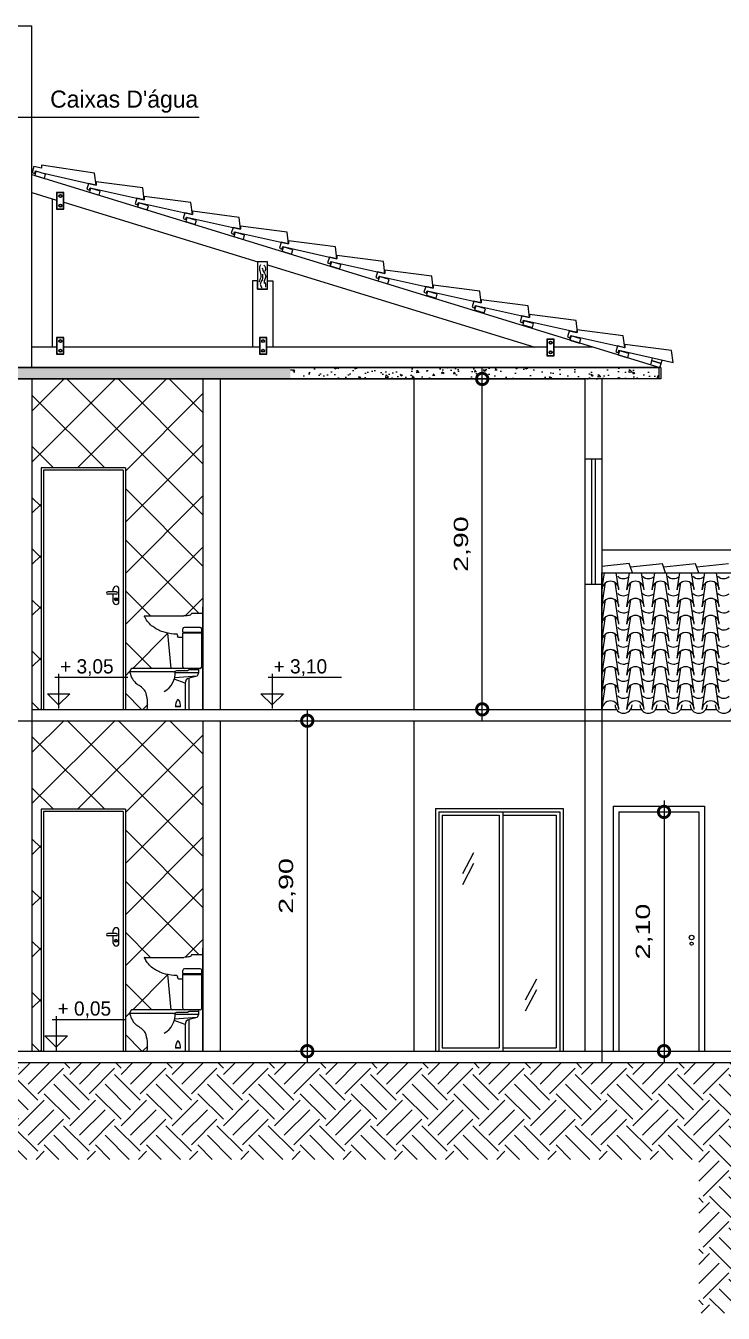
# Model space of a CAD drawing. Header units: millimetres. Extents: x 237 to 339, y 16 to 52.
# Drawn here: x 264.27 to 270.39, y 15.88 to 27.18 of the extents above; entities that cross this region are included whole.
import ezdxf

# ---------------------------------------------------------------- set-up
doc = ezdxf.new("R2010")
doc.units = ezdxf.units.MM
doc.header["$LTSCALE"] = 0.6
doc.header["$MEASUREMENT"] = 0
doc.layers.get('DEFPOINTS').update_dxf_attribs({"color": 253})
for name, color, linetype in [('0.1', 1, 'Continuous'), ('0.3', 3, 'Continuous'), ('01', 1, 'Continuous'), ('02', 2, 'Continuous'), ('AR-ALV', 5, 'Continuous'), ('AR-ALV-BXA', 1, 'Continuous'), ('AR-TXT', 2, 'Continuous'), ('COBERTURA', 32, 'Continuous'), ('guarda-corpo', 32, 'Continuous'), ('NIVELC', 2, 'Continuous')]:
    doc.layers.add(name, color=color, linetype=linetype)
doc.styles.add('stylUS BT', font='stylu.ttf', dxfattribs={"width": 1.5})
doc.dimstyles.new('ARQ_100 1', dxfattribs={"dimtxt": 0.125, "dimasz": 0.2, "dimexe": 0.1, "dimexo": 0.1, "dimgap": 0.1, "dimtad": 1, "dimzin": 6, "dimtxsty": 'stylUS BT', "dimblk1": 'DOTSMALL', "dimblk2": 'DOTSMALL', "dimsah": 1, "dimcen": 0.09, "dimdle": 0.1, "dimclrd": 256, "dimclre": 256, "dimclrt": 2, "dimaunit": 1, "dimadec": 0, "dimazin": 0, "dimtfac": 1, "dimtmove": 2, "dimatfit": 3, "dimldrblk": 'OPEN30', "dimfxl": 1, "dimtolj": 1, "dimtzin": 0, "dimarcsym": 0})

# ---------------------------------------------------------------- blocks, each defined once
blk = doc.blocks.new('_DOTSMALL')
at = {"color": 0, "linetype": 'ByBlock', "const_width": 0.5}
blk.add_lwpolyline([(-0.0625, 0, 1), (0.0625, 0, 1)], format="xyb", close=True, dxfattribs=at)
blk = doc.blocks.new('*D60')
at = {"layer": '01', "lineweight": -2}
for p, q in [((269.869, 20.385), (269.869, 18.085)), ((269.924, 20.285), (269.969, 20.285)), ((269.924, 18.185), (269.969, 18.185))]:
    blk.add_line(p, q, dxfattribs=at)
at = {"layer": 'DEFPOINTS', "color": 0}
for p in [(269.824, 20.285), (269.824, 18.185), (269.869, 18.185)]:
    blk.add_point(p, dxfattribs=at)
at = {"layer": '01', "lineweight": -2, "xscale": 0.2, "yscale": 0.2, "zscale": 0.2}
for p, rotation in [((269.869, 20.285), 90), ((269.869, 18.185), 270)]:
    blk.add_blockref('_DOTSMALL', p, dxfattribs=dict(at, rotation=rotation))
at = {"layer": '01', "color": 2, "insert": (269.695, 19.235), "char_height": 0.125, "attachment_point": 5, "rotation": 90, "style": 'stylUS BT'}
blk.add_mtext('\\A1;2,10', dxfattribs=at)
blk = doc.blocks.new('_Open30')
at = {"layer": 'AR-ALV', "color": 0, "lineweight": -2}
for p, q in [((-1, 0.268), (0, 0)), ((0, 0), (-1, -0.268)), ((0, 0), (-1, 0))]:
    blk.add_line(p, q, dxfattribs=at)
blk = doc.blocks.new('*D62')
at = {"layer": '01', "lineweight": -2}
for p, q in [((266.739, 21.185), (266.739, 18.085)), ((266.649, 21.085), (266.639, 21.085)), ((266.649, 18.185), (266.639, 18.185))]:
    blk.add_line(p, q, dxfattribs=at)
at = {"layer": 'DEFPOINTS', "color": 0}
for p in [(266.749, 21.085), (266.739, 18.185), (266.749, 18.185)]:
    blk.add_point(p, dxfattribs=at)
at = {"layer": '01', "lineweight": -2, "xscale": 0.2, "yscale": 0.2, "zscale": 0.2}
for p, rotation in [((266.739, 21.085), 90), ((266.739, 18.185), 270)]:
    blk.add_blockref('_DOTSMALL', p, dxfattribs=dict(at, rotation=rotation))
at = {"layer": '01', "color": 2, "insert": (266.564, 19.635), "char_height": 0.125, "attachment_point": 5, "rotation": 90, "style": 'stylUS BT'}
blk.add_mtext('\\A1;2,90', dxfattribs=at)
blk = doc.blocks.new('NIVELCORTE2')
at = {"layer": 'NIVELC'}
for p, q in [((-0.049, 0.394), (0.869, 0.394)), ((0, 0.436), (0, 0)), ((0, 0.046), (-0.141, 0.187)), ((-0.141, 0.187), (0.141, 0.187)), ((0, 0.046), (0.141, 0.187))]:
    blk.add_line(p, q, dxfattribs=at)
blk = doc.blocks.new('*D63')
at = {"layer": '01', "lineweight": -2}
for p, q in [((268.274, 21.085), (268.274, 24.185)), ((267.774, 24.085), (268.374, 24.085)), ((267.774, 21.185), (268.374, 21.185))]:
    blk.add_line(p, q, dxfattribs=at)
at = {"layer": 'DEFPOINTS', "color": 0}
for p in [(267.674, 24.085), (268.274, 24.085), (267.674, 21.185)]:
    blk.add_point(p, dxfattribs=at)
at = {"layer": '01', "lineweight": -2, "xscale": 0.2, "yscale": 0.2, "zscale": 0.2}
for p, rotation in [((268.274, 24.085), 90), ((268.274, 21.185), 270)]:
    blk.add_blockref('_DOTSMALL', p, dxfattribs=dict(at, rotation=rotation))
at = {"layer": '01', "color": 2, "insert": (268.099, 22.635), "char_height": 0.125, "attachment_point": 5, "rotation": 90, "style": 'stylUS BT'}
blk.add_mtext('\\A1;2,90', dxfattribs=at)
blk = doc.blocks.new('maçaneta1')
for p, q in [((-0.025, 0.11), (-0.025, 0.135)), ((0.025, 0.025), (0.025, 0.135)), ((0.002, 0.11), (-0.073, 0.11)), ((0.002, 0.09), (-0.073, 0.09)), ((-0.025, 0.025), (-0.025, 0.09))]:
    blk.add_line(p, q)
for radius in [0.0132, 0.00817]:
    blk.add_circle((0, 0.046), radius)
for centre, radius, start, end in [((0, 0.135), 0.025, 0, 180), ((-0.073, 0.1), 0.01, 90, 270), ((0, 0.025), 0.025, 180, 0), ((0.002, 0.1), 0.01, 270, 90)]:
    blk.add_arc(centre, radius, start, end)

msp = doc.modelspace()

# ---------------------------------------------------------------- hatches: boundary and pattern name
at = {"layer": '0.1'}
h = msp.add_hatch(dxfattribs=at)
h.set_pattern_fill('AR-CONC', color=256, scale=0.001, style=0)
h.set_pattern_definition([(130, (585.02088, 72.16408), (-0.18218467, -0.015939086), [0.01905, -0.20955]), (185, (585.02088, 72.16408), (0.03524283, 0.19105664), [0.01524, -0.16764]), (79.549, (585.0057, 72.16275), (-0.1469425, 0.17511669), [0.01619, -0.17809]), (133.8158, (585.02088, 72.21488), (-0.27107904, -0.04204233), [0.028575, -0.314325]), (83.3644, (584.9983, 72.21138), (-0.23740423, 0.24742556), [0.024285, -0.267135]), (188.816, (585.02088, 72.21488), (-0.2374046, 0.24742512), [0.02286, -0.25146]), (159, (584.99548, 72.20218), (-0.15161488, -0.10226552), [0.01905, -0.20955]), (214, (584.99548, 72.20218), (-0.06180203, 0.18418797), [0.01524, -0.16764]), (108.5486, (584.98284, 72.19366), (-0.21341649, 0.08192286), [0.01619, -0.17809]), (142.5, (585.02088, 72.16408), (-0.003088603, 0.084555039), [0, -0.165608, 0, -0.17018, 0, -0.168275]), (172.5, (585.02088, 72.16408), (-0.066819663, 0.100180575), [0, -0.097028, 0, -0.161798, 0, -0.064135]), (212.5, (585.07752, 72.16408), (-0.135590595, -0.005728744), [0, -0.0635, 0, -0.19812, 0, -0.26289]), (222.5, (585.10292, 72.16408), (-0.14812918, 0.02542649), [0, -0.08255, 0, -0.131572, 0, -0.18669])])
h.paths.add_polyline_path([(262.253, 24.185), (266.59, 24.185), (266.59, 24.085), (262.253, 24.085)])
h = msp.add_hatch(dxfattribs=at)
h.set_pattern_fill('AR-CONC', color=256, scale=0.001, style=0)
h.set_pattern_definition([(130, (585.02088, 72.16408), (-0.18218467, -0.015939086), [0.01905, -0.20955]), (185, (585.02088, 72.16408), (0.03524283, 0.19105664), [0.01524, -0.16764]), (79.549, (585.0057, 72.16275), (-0.1469425, 0.17511669), [0.01619, -0.17809]), (133.8158, (585.02088, 72.21488), (-0.27107904, -0.04204233), [0.028575, -0.314325]), (83.3644, (584.9983, 72.21138), (-0.23740423, 0.24742556), [0.024285, -0.267135]), (188.816, (585.02088, 72.21488), (-0.2374046, 0.24742512), [0.02286, -0.25146]), (159, (584.99548, 72.20218), (-0.15161488, -0.10226552), [0.01905, -0.20955]), (214, (584.99548, 72.20218), (-0.06180203, 0.18418797), [0.01524, -0.16764]), (108.5486, (584.98284, 72.19366), (-0.21341649, 0.08192286), [0.01619, -0.17809]), (142.5, (585.02088, 72.16408), (-0.003088603, 0.084555039), [0, -0.165608, 0, -0.17018, 0, -0.168275]), (172.5, (585.02088, 72.16408), (-0.066819663, 0.100180575), [0, -0.097028, 0, -0.161798, 0, -0.064135]), (212.5, (585.07752, 72.16408), (-0.135590595, -0.005728744), [0, -0.0635, 0, -0.19812, 0, -0.26289]), (222.5, (585.10292, 72.16408), (-0.14812918, 0.02542649), [0, -0.08255, 0, -0.131572, 0, -0.18669])])
h.paths.add_polyline_path([(266.59, 24.185), (269.324, 24.185), (269.324, 24.085), (266.59, 24.085)])
h = msp.add_hatch(dxfattribs=at)
h.set_pattern_fill('AR-CONC', color=256, scale=0.001, style=0)
h.set_pattern_definition([(130, (585.02088, 72.16408), (-0.18218467, -0.015939086), [0.01905, -0.20955]), (185, (585.02088, 72.16408), (0.03524283, 0.19105664), [0.01524, -0.16764]), (79.549, (585.0057, 72.16275), (-0.1469425, 0.17511669), [0.01619, -0.17809]), (133.8158, (585.02088, 72.21488), (-0.27107904, -0.04204233), [0.028575, -0.314325]), (83.3644, (584.9983, 72.21138), (-0.23740423, 0.24742556), [0.024285, -0.267135]), (188.816, (585.02088, 72.21488), (-0.2374046, 0.24742512), [0.02286, -0.25146]), (159, (584.99548, 72.20218), (-0.15161488, -0.10226552), [0.01905, -0.20955]), (214, (584.99548, 72.20218), (-0.06180203, 0.18418797), [0.01524, -0.16764]), (108.5486, (584.98284, 72.19366), (-0.21341649, 0.08192286), [0.01619, -0.17809]), (142.5, (585.02088, 72.16408), (-0.003088603, 0.084555039), [0, -0.165608, 0, -0.17018, 0, -0.168275]), (172.5, (585.02088, 72.16408), (-0.066819663, 0.100180575), [0, -0.097028, 0, -0.161798, 0, -0.064135]), (212.5, (585.07752, 72.16408), (-0.135590595, -0.005728744), [0, -0.0635, 0, -0.19812, 0, -0.26289]), (222.5, (585.10292, 72.16408), (-0.14812918, 0.02542649), [0, -0.08255, 0, -0.131572, 0, -0.18669])])
h.paths.add_polyline_path([(269.324, 24.185), (269.834, 24.185), (269.834, 24.085), (269.324, 24.085)])
h = msp.add_hatch(dxfattribs=at)
h.set_pattern_fill('ANSI37', color=256, scale=0.1, angle=180, style=0)
h.set_pattern_definition([(225, (89.0541, -65.70507), (0.2245064, -0.2245064), []), (315, (89.0541, -65.70507), (0.2245064, 0.2245064), [])])
h.paths.add_polyline_path([(265.824, 24.085), (264.324, 24.085), (264.324, 21.185), (264.404, 21.185), (264.404, 23.305), (265.144, 23.305), (265.144, 21.185), (265.335, 21.185, 0.143655), (265.318, 21.345, 0.089926), (265.243, 21.408, -0.1827), (265.183, 21.508, -0.140108), (265.184, 21.517), (265.192, 21.539, -0.30845), (265.201, 21.544), (265.541, 21.544), (265.514, 21.854), (265.495, 21.858), (265.475, 21.864), (265.46, 21.869), (265.446, 21.875), (265.436, 21.879), (265.426, 21.885), (265.418, 21.89), (265.408, 21.895), (265.401, 21.9), (265.393, 21.905), (265.385, 21.911), (265.374, 21.919), (265.365, 21.928), (265.356, 21.938), (265.346, 21.947), (265.338, 21.957), (265.33, 21.968), (265.323, 21.979), (265.316, 21.991), (265.314, 21.994), (265.312, 21.998), (265.31, 22.002), (265.309, 22.005), (265.656, 22.005), (265.672, 22.006), (265.687, 22.007), (265.696, 22.009), (265.704, 22.01), (265.711, 22.013), (265.717, 22.016), (265.721, 22.021), (265.724, 22.026), (265.725, 22.03), (265.824, 22.03), (265.824, 22.085)])
at = {"layer": '0.1', "ltscale": 5}
h = msp.add_hatch(dxfattribs=at)
h.set_pattern_fill('ANSI37', color=256, scale=0.1, angle=180, style=0)
h.set_pattern_definition([(225, (89.0541, -68.7016), (0.2245064, -0.2245064), []), (315, (89.0541, -68.7016), (0.2245064, 0.2245064), [])])
h.paths.add_polyline_path([(265.824, 21.088), (264.324, 21.088), (264.324, 18.188), (264.404, 18.188), (264.404, 20.308), (265.144, 20.308), (265.144, 18.188), (265.335, 18.188, 0.143655), (265.318, 18.348, 0.089926), (265.243, 18.411, -0.1827), (265.183, 18.511, -0.140108), (265.184, 18.521), (265.192, 18.542, -0.30845), (265.201, 18.548), (265.541, 18.548), (265.514, 18.858), (265.495, 18.862), (265.475, 18.867), (265.46, 18.872), (265.446, 18.878), (265.436, 18.883), (265.426, 18.889), (265.418, 18.893), (265.408, 18.899), (265.401, 18.903), (265.393, 18.909), (265.385, 18.914), (265.374, 18.923), (265.365, 18.932), (265.356, 18.941), (265.346, 18.95), (265.338, 18.96), (265.33, 18.972), (265.323, 18.982), (265.316, 18.994), (265.314, 18.998), (265.312, 19.002), (265.31, 19.006), (265.309, 19.008), (265.656, 19.008), (265.672, 19.009), (265.687, 19.011), (265.696, 19.012), (265.704, 19.014), (265.711, 19.016), (265.717, 19.02), (265.721, 19.024), (265.724, 19.029), (265.725, 19.033), (265.824, 19.033), (265.824, 19.088)])
at = {"layer": 'AR-ALV-BXA', "lineweight": -3}
h = msp.add_hatch(dxfattribs=at)
h.set_pattern_fill('EARTH', color=256, scale=0.05, angle=45, style=0)
h.set_pattern_definition([(45, (127.87545, -65.70507), (3e-17, 0.4490128), [0.3175, -0.3175]), (45, (127.79126, -65.62088), (3e-17, 0.4490128), [0.3175, -0.3175]), (45, (127.70707, -65.5367), (3e-17, 0.4490128), [0.3175, -0.3175]), (135, (127.70707, -65.48056), (-0.4490128, 3e-17), [0.3175, -0.3175]), (135, (127.79126, -65.39637), (-0.4490128, 3e-17), [0.3175, -0.3175]), (135, (127.87545, -65.31218), (-0.4490128, 3e-17), [0.3175, -0.3175])])
h.paths.add_polyline_path([(271.024, 18.085), (269.324, 18.085), (262.259, 18.085), (262.259, 17.235), (270.174, 17.235), (270.174, 15.885), (271.024, 15.885), (271.024, 16.735)])

# ---------------------------------------------------------------- linework, layer by layer
at = {"layer": '0.1'}
for p, q in [((264.324, 25.879), (269.833, 24.185)), ((264.324, 25.722), (264.54, 25.655)), ((264.5, 25.668), (264.5, 24.365)), ((264.605, 25.635), (266.307, 25.112)), ((266.303, 25.112), (266.303, 24.872)), ((266.391, 25.112), (266.303, 25.112)), ((266.391, 24.872), (266.391, 25.112)), ((266.391, 25.086), (268.737, 24.365)), ((266.258, 24.947), (266.258, 24.365)), ((266.303, 24.947), (266.258, 24.947)), ((266.303, 24.872), (266.303, 24.947)), ((266.303, 24.872), (266.391, 24.872)), ((266.391, 24.872), (266.303, 24.872)), ((266.303, 24.872), (266.391, 24.872)), ((266.391, 24.872), (266.391, 24.947)), ((266.391, 24.947), (266.437, 24.947)), ((266.437, 24.947), (266.437, 24.365)), ((268.185, 24.717), (268.207, 24.707)), ((268.207, 24.707), (268.214, 24.729)), ((264.54, 24.365), (264.324, 24.365)), ((264.54, 24.365), (264.474, 24.365)), ((264.65, 24.365), (264.605, 24.365)), ((266.32, 24.365), (264.605, 24.365)), ((266.81, 24.365), (266.385, 24.365)), ((268.844, 24.365), (266.81, 24.365)), ((269.248, 24.365), (268.903, 24.365)), ((267.674, 24.1), (267.674, 21.185)), ((265.144, 23.305), (264.404, 23.305)), ((264.404, 23.305), (264.404, 21.185)), ((265.124, 23.285), (264.424, 23.285)), ((264.424, 23.285), (264.424, 21.185)), ((265.144, 23.305), (265.144, 21.185)), ((269.174, 23.385), (269.174, 22.285)), ((269.324, 23.385), (269.324, 22.285)), ((267.674, 21.085), (267.674, 18.185)), ((264.404, 20.308), (264.404, 18.188)), ((265.144, 20.308), (264.404, 20.308)), ((264.424, 20.288), (264.424, 18.188)), ((265.124, 20.288), (264.424, 20.288)), ((265.124, 20.288), (265.124, 18.188)), ((265.144, 20.308), (265.144, 18.188)), ((267.864, 20.315), (267.864, 18.185)), ((267.864, 20.315), (268.984, 20.315)), ((267.894, 20.285), (267.894, 18.185)), ((267.894, 20.285), (268.954, 20.285)), ((267.924, 20.255), (267.924, 18.215)), ((267.924, 20.255), (268.424, 20.255)), ((268.424, 20.255), (268.424, 18.215)), ((268.454, 20.285), (268.454, 18.185)), ((268.454, 20.255), (268.924, 20.255)), ((268.924, 20.255), (268.924, 18.215)), ((268.954, 20.285), (268.954, 18.185)), ((268.984, 20.315), (268.984, 18.185)), ((267.924, 18.215), (268.424, 18.215)), ((268.454, 18.215), (268.924, 18.215))]:
    msp.add_line(p, q, dxfattribs=at)
at = {"layer": '0.1', "color": 20}
for p, q in [((264.359, 25.907), (264.348, 25.871)), ((264.443, 25.881), (264.359, 25.907)), ((264.433, 25.845), (264.443, 25.881)), ((264.348, 25.871), (264.433, 25.845)), ((264.839, 25.76), (264.828, 25.724)), ((264.828, 25.724), (264.913, 25.698)), ((264.923, 25.734), (264.839, 25.76)), ((264.913, 25.698), (264.923, 25.734)), ((265.261, 25.631), (265.25, 25.595)), ((265.25, 25.595), (265.335, 25.569)), ((265.345, 25.605), (265.261, 25.631)), ((265.335, 25.569), (265.345, 25.605)), ((265.683, 25.501), (265.673, 25.466)), ((265.673, 25.466), (265.757, 25.44)), ((265.768, 25.476), (265.683, 25.501)), ((265.757, 25.44), (265.768, 25.476)), ((266.106, 25.372), (266.095, 25.336)), ((266.106, 25.372), (266.095, 25.336)), ((266.095, 25.336), (266.18, 25.31)), ((266.095, 25.336), (266.18, 25.31)), ((266.19, 25.346), (266.106, 25.372)), ((266.19, 25.346), (266.106, 25.372)), ((266.18, 25.31), (266.19, 25.346)), ((266.18, 25.31), (266.19, 25.346)), ((266.528, 25.243), (266.518, 25.207)), ((266.518, 25.207), (266.602, 25.181)), ((266.613, 25.217), (266.528, 25.243)), ((266.602, 25.181), (266.613, 25.217)), ((266.951, 25.114), (266.94, 25.078)), ((267.035, 25.088), (266.951, 25.114)), ((267.025, 25.052), (267.035, 25.088)), ((266.94, 25.078), (267.025, 25.052)), ((267.373, 24.984), (267.362, 24.948)), ((267.458, 24.958), (267.373, 24.984)), ((267.447, 24.922), (267.458, 24.958)), ((267.795, 24.855), (267.785, 24.819)), ((267.795, 24.855), (267.785, 24.819)), ((267.785, 24.819), (267.869, 24.793)), ((267.785, 24.819), (267.869, 24.793)), ((267.88, 24.829), (267.795, 24.855)), ((267.88, 24.829), (267.795, 24.855)), ((267.869, 24.793), (267.88, 24.829)), ((267.869, 24.793), (267.88, 24.829)), ((268.218, 24.726), (268.207, 24.69)), ((268.207, 24.69), (268.292, 24.664)), ((268.302, 24.7), (268.218, 24.726)), ((268.292, 24.664), (268.302, 24.7)), ((268.64, 24.596), (268.63, 24.56)), ((268.63, 24.56), (268.714, 24.535)), ((268.725, 24.57), (268.64, 24.596)), ((268.714, 24.535), (268.725, 24.57)), ((269.054, 24.462), (269.044, 24.426)), ((269.044, 24.426), (269.128, 24.4)), ((269.139, 24.436), (269.054, 24.462)), ((269.128, 24.4), (269.139, 24.436)), ((269.477, 24.333), (269.466, 24.297)), ((269.466, 24.297), (269.551, 24.271)), ((269.561, 24.307), (269.477, 24.333)), ((269.551, 24.271), (269.561, 24.307)), ((269.759, 24.246), (269.749, 24.21)), ((269.765, 24.271), (269.758, 24.247)), ((269.759, 24.246), (269.844, 24.221)), ((269.844, 24.221), (269.759, 24.246)), ((269.833, 24.185), (269.844, 24.221)), ((269.844, 24.221), (269.853, 24.251))]:
    msp.add_line(p, q, dxfattribs=at)
at = {"layer": '0.1', "color": 10}
for p, q in [((264.54, 25.722), (264.54, 25.576)), ((264.605, 25.722), (264.54, 25.722)), ((264.543, 25.719), (264.543, 25.579)), ((264.602, 25.719), (264.543, 25.719)), ((264.602, 25.579), (264.602, 25.719)), ((264.605, 25.576), (264.605, 25.722)), ((264.54, 25.576), (264.605, 25.576)), ((264.543, 25.579), (264.602, 25.579)), ((264.54, 24.449), (264.54, 24.303)), ((264.605, 24.449), (264.54, 24.449)), ((264.543, 24.446), (264.543, 24.306)), ((264.602, 24.446), (264.543, 24.446)), ((264.602, 24.306), (264.602, 24.446)), ((264.605, 24.303), (264.605, 24.449)), ((266.32, 24.449), (266.32, 24.303)), ((266.385, 24.449), (266.32, 24.449)), ((266.323, 24.446), (266.323, 24.306)), ((266.382, 24.446), (266.323, 24.446)), ((266.382, 24.306), (266.382, 24.446)), ((266.385, 24.303), (266.385, 24.449)), ((268.841, 24.435), (268.841, 24.289)), ((268.906, 24.435), (268.841, 24.435)), ((268.844, 24.432), (268.844, 24.292)), ((268.903, 24.432), (268.844, 24.432)), ((268.903, 24.292), (268.903, 24.432)), ((268.906, 24.289), (268.906, 24.435)), ((264.54, 24.303), (264.605, 24.303)), ((264.543, 24.306), (264.602, 24.306)), ((266.32, 24.303), (266.385, 24.303)), ((266.323, 24.306), (266.382, 24.306)), ((268.841, 24.289), (268.906, 24.289)), ((268.844, 24.292), (268.903, 24.292))]:
    msp.add_line(p, q, dxfattribs=at)
at = {"layer": '0.1', "ltscale": 5}
for p, q in [((265.124, 23.285), (265.124, 21.185)), ((265.31, 22.002), (265.309, 22.005)), ((265.309, 22.005), (265.656, 22.005)), ((265.312, 21.998), (265.31, 22.002)), ((265.314, 21.994), (265.312, 21.998)), ((265.316, 21.991), (265.314, 21.994)), ((265.316, 21.991), (265.316, 21.991)), ((265.323, 21.979), (265.316, 21.991)), ((265.33, 21.968), (265.323, 21.979)), ((265.338, 21.957), (265.33, 21.968)), ((265.346, 21.947), (265.338, 21.957)), ((265.356, 21.938), (265.346, 21.947)), ((265.365, 21.928), (265.356, 21.938)), ((265.374, 21.919), (265.365, 21.928)), ((265.672, 22.006), (265.656, 22.005)), ((265.687, 22.007), (265.672, 22.006)), ((265.696, 22.009), (265.687, 22.007)), ((265.704, 22.01), (265.696, 22.009)), ((265.711, 22.013), (265.704, 22.01)), ((265.717, 22.016), (265.711, 22.013)), ((265.721, 22.021), (265.717, 22.016)), ((265.724, 22.026), (265.721, 22.021)), ((265.725, 22.03), (265.724, 22.026)), ((265.725, 22.03), (265.824, 22.03)), ((265.385, 21.911), (265.374, 21.919)), ((265.393, 21.905), (265.385, 21.911)), ((265.385, 21.911), (265.385, 21.911)), ((265.401, 21.9), (265.393, 21.905)), ((265.408, 21.895), (265.401, 21.9)), ((265.418, 21.89), (265.408, 21.895)), ((265.426, 21.885), (265.418, 21.89)), ((265.436, 21.879), (265.426, 21.885)), ((265.446, 21.875), (265.436, 21.879)), ((265.46, 21.869), (265.446, 21.875)), ((265.475, 21.864), (265.46, 21.869)), ((265.495, 21.858), (265.475, 21.864)), ((265.514, 21.854), (265.495, 21.858)), ((265.519, 21.853), (265.514, 21.854)), ((265.514, 21.854), (265.541, 21.544)), ((265.545, 21.849), (265.519, 21.853)), ((265.57, 21.846), (265.545, 21.849)), ((265.586, 21.845), (265.57, 21.846)), ((265.594, 21.845), (265.586, 21.845)), ((265.598, 21.844), (265.594, 21.845)), ((265.6, 21.84), (265.598, 21.844)), ((265.601, 21.836), (265.6, 21.84)), ((265.601, 21.836), (265.601, 21.825)), ((265.648, 21.815), (265.612, 21.815)), ((265.648, 21.864), (265.648, 21.891)), ((265.648, 21.863), (265.813, 21.863)), ((265.648, 21.856), (265.814, 21.856)), ((265.648, 21.558), (265.648, 21.855)), ((265.651, 21.859), (265.811, 21.859)), ((265.8, 21.904), (265.661, 21.904)), ((265.814, 21.864), (265.814, 21.891)), ((265.824, 21.878), (265.814, 21.878)), ((265.814, 21.558), (265.814, 21.855)), ((265.566, 21.513), (265.183, 21.513)), ((265.192, 21.539), (265.184, 21.517)), ((265.8, 21.544), (265.201, 21.544)), ((265.566, 21.513), (265.595, 21.525)), ((265.774, 21.476), (265.575, 21.463)), ((265.785, 21.504), (265.58, 21.504)), ((265.595, 21.525), (265.69, 21.525)), ((265.69, 21.525), (265.702, 21.534)), ((265.702, 21.534), (265.785, 21.534)), ((265.774, 21.476), (265.703, 21.459)), ((265.785, 21.504), (265.774, 21.476)), ((265.785, 21.544), (265.785, 21.504)), ((265.667, 21.415), (265.572, 21.449)), ((265.667, 21.415), (265.667, 21.185)), ((265.701, 21.459), (265.701, 21.185)), ((265.628, 21.207), (265.583, 21.207)), ((265.31, 19.006), (265.309, 19.008)), ((265.309, 19.008), (265.656, 19.008)), ((265.312, 19.002), (265.31, 19.006)), ((265.314, 18.998), (265.312, 19.002)), ((265.316, 18.994), (265.314, 18.998)), ((265.323, 18.982), (265.316, 18.994)), ((265.316, 18.994), (265.316, 18.994)), ((265.672, 19.009), (265.656, 19.008)), ((265.687, 19.011), (265.672, 19.009)), ((265.696, 19.012), (265.687, 19.011)), ((265.704, 19.014), (265.696, 19.012)), ((265.711, 19.016), (265.704, 19.014)), ((265.717, 19.02), (265.711, 19.016)), ((265.721, 19.024), (265.717, 19.02)), ((265.724, 19.029), (265.721, 19.024)), ((265.725, 19.033), (265.724, 19.029)), ((265.725, 19.033), (265.824, 19.033)), ((265.33, 18.972), (265.323, 18.982)), ((265.338, 18.96), (265.33, 18.972)), ((265.346, 18.95), (265.338, 18.96)), ((265.356, 18.941), (265.346, 18.95)), ((265.365, 18.932), (265.356, 18.941)), ((265.374, 18.923), (265.365, 18.932)), ((265.385, 18.914), (265.374, 18.923)), ((265.385, 18.914), (265.385, 18.914)), ((265.393, 18.909), (265.385, 18.914)), ((265.401, 18.903), (265.393, 18.909)), ((265.408, 18.899), (265.401, 18.903)), ((265.418, 18.893), (265.408, 18.899)), ((265.426, 18.889), (265.418, 18.893)), ((265.436, 18.883), (265.426, 18.889)), ((265.446, 18.878), (265.436, 18.883)), ((265.46, 18.872), (265.446, 18.878)), ((265.475, 18.867), (265.46, 18.872)), ((265.648, 18.867), (265.648, 18.894)), ((265.8, 18.908), (265.661, 18.908)), ((265.814, 18.867), (265.814, 18.894)), ((265.824, 18.882), (265.814, 18.882)), ((265.495, 18.862), (265.475, 18.867)), ((265.514, 18.858), (265.495, 18.862)), ((265.514, 18.858), (265.541, 18.548)), ((265.519, 18.857), (265.514, 18.858)), ((265.545, 18.853), (265.519, 18.857)), ((265.57, 18.85), (265.545, 18.853)), ((265.586, 18.849), (265.57, 18.85)), ((265.594, 18.848), (265.586, 18.849)), ((265.598, 18.847), (265.594, 18.848)), ((265.6, 18.844), (265.598, 18.847)), ((265.601, 18.84), (265.6, 18.844)), ((265.601, 18.84), (265.601, 18.829)), ((265.648, 18.818), (265.612, 18.818)), ((265.648, 18.866), (265.813, 18.866)), ((265.648, 18.859), (265.814, 18.859)), ((265.648, 18.561), (265.648, 18.858)), ((265.651, 18.863), (265.811, 18.863)), ((265.814, 18.561), (265.814, 18.858)), ((265.192, 18.542), (265.184, 18.521)), ((265.8, 18.548), (265.201, 18.548)), ((265.69, 18.528), (265.702, 18.537)), ((265.702, 18.537), (265.785, 18.537)), ((265.785, 18.548), (265.785, 18.508)), ((265.566, 18.516), (265.183, 18.516)), ((265.566, 18.516), (265.595, 18.528)), ((265.667, 18.419), (265.572, 18.453)), ((265.774, 18.48), (265.575, 18.466)), ((265.785, 18.508), (265.58, 18.508)), ((265.595, 18.528), (265.69, 18.528)), ((265.701, 18.462), (265.701, 18.188)), ((265.774, 18.48), (265.703, 18.463)), ((265.785, 18.508), (265.774, 18.48)), ((265.667, 18.419), (265.667, 18.188)), ((265.628, 18.211), (265.583, 18.211))]:
    msp.add_line(p, q, dxfattribs=at)
for centre, radius, start, end in [((265.661, 21.891), 0.0135, 90, 180), ((265.654, 21.865), 0.0068, 190.0402, 237.0622), ((265.656, 21.853), 0.00885, 129.4515, 166.9094), ((265.8, 21.891), 0.0135, 0, 90), ((265.807, 21.865), 0.0068, 302.9378, 349.9598), ((265.805, 21.852), 0.00943, 18.5171, 52.7917), ((265.201, 21.511), 0.018, 158.5694, 190.4721), ((265.346, 21.538), 0.165, 190.4721, 231.8871), ((265.201, 21.535), 0.00899, 90, 158.5694), ((265.395, 21.503), 0.185, 298.8218, 4.8474), ((265.661, 21.558), 0.0135, 180, 270), ((265.8, 21.558), 0.0135, 270, 0), ((265.108, 21.171), 0.273, 39.6362, 60.1905), ((265.712, 21.415), 0.0449, 102.0944, 180), ((265.053, 21.236), 0.286, 349.6754, 22.375), ((265.689, 21.213), 0.106, 149.7487, 182.9976), ((265.605, 21.262), 0.00936, 25.4676, 154.5324), ((265.522, 21.213), 0.106, 357.0024, 30.2513), ((265.605, 21.14), 0.071, 71.2742, 108.7258), ((265.661, 18.894), 0.0135, 90, 180), ((265.8, 18.894), 0.0135, 0, 90), ((265.654, 18.869), 0.0068, 190.0402, 237.0622), ((265.656, 18.856), 0.00885, 129.4515, 166.9094), ((265.807, 18.869), 0.0068, 302.9378, 349.9598), ((265.805, 18.855), 0.00943, 18.5171, 52.7917), ((265.201, 18.539), 0.00899, 90, 158.5694), ((265.661, 18.561), 0.0135, 180, 270), ((265.8, 18.561), 0.0135, 270, 0), ((265.201, 18.514), 0.018, 158.5694, 190.4721), ((265.346, 18.541), 0.165, 190.4721, 231.8871), ((265.395, 18.506), 0.185, 298.8218, 4.8474), ((265.712, 18.419), 0.0449, 102.0944, 180), ((265.108, 18.174), 0.273, 39.6362, 60.1905), ((265.053, 18.239), 0.286, 349.6754, 22.375), ((265.689, 18.216), 0.106, 149.7487, 182.9976), ((265.605, 18.143), 0.071, 71.2742, 108.7258), ((265.605, 18.266), 0.00936, 25.4676, 154.5324), ((265.522, 18.216), 0.106, 357.0024, 30.2513)]:
    msp.add_arc(centre, radius, start, end, dxfattribs=at)
at = {"layer": '0.1', "color": 10}
for centre, major_axis, start_param, end_param in [((264.573, 25.69), (0, 0.0136), -1.570796, 4.712389), ((264.573, 25.69), (0, 0.0106), 4.712389, 10.995574), ((264.573, 25.605), (0, 0.0136), -1.570796, 4.712389), ((264.573, 25.605), (0, 0.0106), 4.712389, 10.995574), ((264.573, 24.417), (0, 0.0136), -1.570796, 4.712389), ((264.573, 24.417), (0, 0.0106), 4.712389, 10.995574), ((266.352, 24.417), (0, 0.0136), -1.570796, 4.712389), ((266.352, 24.417), (0, 0.0106), 4.712389, 10.995574), ((268.874, 24.404), (0, 0.0136), -1.570796, 4.712389), ((268.874, 24.404), (0, 0.0106), 4.712389, 10.995574), ((264.573, 24.332), (0, 0.0136), -1.570796, 4.712389), ((264.573, 24.332), (0, 0.0106), 4.712389, 10.995574), ((266.352, 24.332), (0, 0.0136), -1.570796, 4.712389), ((266.352, 24.332), (0, 0.0106), 4.712389, 10.995574), ((268.874, 24.318), (0, 0.0136), -1.570796, 4.712389), ((268.874, 24.318), (0, 0.0106), 4.712389, 10.995574)]:
    msp.add_ellipse(centre, major_axis=major_axis, ratio=0.98, start_param=start_param, end_param=end_param, dxfattribs=at)
at = {"layer": '0.1', "ltscale": 5, "extrusion": (0, 0, -1)}
for centre in [(265.612, 21.825), (265.612, 18.829)]:
    msp.add_ellipse(centre, major_axis=(-0.00756, 0.00756), ratio=1, start_param=3.926991, end_param=5.497787, dxfattribs=at)
at = {"layer": '0.1'}
for points, knots in [([(266.33, 25.086), (266.326, 25.079), (266.314, 25.059), (266.33, 25.022), (266.334, 24.978), (266.322, 24.951), (266.315, 24.936)], [0, 0, 0, 0, 0.0172475, 0.0448288, 0.0730306, 0.1040071, 0.1040071, 0.1040071, 0.1040071]), ([(266.346, 25.004), (266.347, 24.987), (266.35, 24.957), (266.319, 24.919), (266.334, 24.896), (266.341, 24.885)], [0, 0, 0, 0, 0.03235898, 0.05944769, 0.08325199, 0.08325199, 0.08325199, 0.08325199]), ([(266.343, 25.06), (266.347, 25.047), (266.356, 25.022), (266.384, 24.985), (266.36, 24.952), (266.36, 24.931), (266.36, 24.922)], [0, 0, 0, 0, 0.02708987, 0.05554719, 0.07993614, 0.09776723, 0.09776723, 0.09776723, 0.09776723]), ([(266.357, 25.085), (266.364, 25.077), (266.38, 25.061), (266.371, 25.039), (266.366, 25.027)], [0, 0, 0, 0, 0.0193855, 0.04288807, 0.04288807, 0.04288807, 0.04288807]), ([(266.375, 24.891), (266.377, 24.901), (266.38, 24.919), (266.366, 24.931), (266.36, 24.936)], [0, 0, 0, 0, 0.01875015, 0.03424634, 0.03424634, 0.03424634, 0.03424634])]:
    msp.add_open_spline(points, degree=3, knots=knots, dxfattribs=at)
at = {"layer": '0.3'}
for p, q in [((264.174, 27.185), (264.324, 27.185)), ((264.324, 24.185), (264.324, 27.185)), ((269.84, 24.185), (254.374, 24.185)), ((254.874, 24.185), (269.174, 24.185)), ((269.174, 24.185), (269.824, 24.185)), ((269.824, 24.185), (269.824, 24.085)), ((269.84, 24.185), (269.84, 24.085)), ((269.84, 24.085), (254.374, 24.085)), ((254.874, 24.085), (269.174, 24.085)), ((264.324, 24.085), (264.324, 18.185)), ((265.824, 24.085), (265.824, 21.185)), ((265.974, 24.085), (265.974, 21.185)), ((269.824, 24.085), (269.174, 24.085)), ((269.174, 24.085), (269.174, 23.385)), ((269.324, 24.085), (269.324, 23.385)), ((269.174, 23.385), (269.324, 23.385)), ((269.174, 22.285), (269.174, 18.188)), ((269.174, 22.285), (269.324, 22.285)), ((269.324, 22.285), (269.324, 18.085)), ((265.824, 21.185), (265.824, 22.085)), ((264.324, 21.185), (269.324, 21.185)), ((264.174, 21.085), (269.324, 21.085)), ((265.824, 21.085), (265.824, 18.188)), ((265.974, 21.085), (265.974, 18.188)), ((265.824, 18.188), (265.824, 19.088)), ((254.874, 18.085), (269.324, 18.085)), ((255.024, 18.185), (269.324, 18.185)), ((269.324, 18.085), (271.474, 18.085))]:
    msp.add_line(p, q, dxfattribs=at)
at = {"layer": '0.3', "lineweight": -3}
for p, q in [((269.324, 22.384), (269.324, 21.184)), ((269.324, 21.184), (269.324, 22.384))]:
    msp.add_line(p, q, dxfattribs=at)
at = {"layer": '01'}
for p, q in [((268.199, 19.927), (268.1, 19.741)), ((268.199, 19.831), (268.1, 19.645)), ((268.751, 18.818), (268.652, 18.632)), ((268.751, 18.722), (268.652, 18.536))]:
    msp.add_line(p, q, dxfattribs=at)
at = {"layer": '02'}
for p, q in [((269.234, 23.385), (269.234, 22.285)), ((269.264, 23.385), (269.264, 22.285))]:
    msp.add_line(p, q, dxfattribs=at)
at = {"layer": 'AR-ALV-BXA', "lineweight": -3}
for p, q in [((269.324, 22.585), (276.674, 22.585)), ((269.324, 22.384), (276.674, 22.384)), ((269.324, 21.184), (269.451, 21.184)), ((269.576, 21.184), (269.671, 21.184)), ((269.796, 21.184), (269.89, 21.184)), ((270.016, 21.184), (270.11, 21.184)), ((270.236, 21.184), (270.33, 21.184)), ((269.324, 21.084), (276.674, 21.084)), ((269.424, 20.335), (269.424, 18.185)), ((269.424, 20.335), (270.224, 20.335)), ((269.474, 20.285), (269.474, 18.185)), ((269.474, 20.285), (270.174, 20.285)), ((270.174, 20.285), (270.174, 18.185)), ((270.224, 20.335), (270.224, 18.185)), ((269.324, 18.185), (274.079, 18.185))]:
    msp.add_line(p, q, dxfattribs=at)
for centre, radius in [((270.111, 19.182), 0.02), ((270.111, 19.129), 0.0134)]:
    msp.add_circle(centre, radius, dxfattribs=at)
at = {"layer": 'COBERTURA', "lineweight": -3}
for p, q in [((269.564, 22.464), (269.324, 22.438)), ((269.324, 22.234), (269.348, 22.384)), ((269.474, 22.234), (269.45, 22.384)), ((269.544, 22.234), (269.567, 22.384)), ((269.593, 22.384), (269.564, 22.464)), ((269.855, 22.463), (269.575, 22.434)), ((269.588, 22.398), (269.588, 22.398)), ((269.694, 22.234), (269.67, 22.384)), ((269.764, 22.234), (269.787, 22.384)), ((269.883, 22.384), (269.855, 22.463)), ((270.145, 22.463), (269.866, 22.433)), ((269.879, 22.398), (269.879, 22.398)), ((269.914, 22.234), (269.89, 22.384)), ((269.984, 22.234), (270.007, 22.384)), ((270.134, 22.234), (270.11, 22.384)), ((270.174, 22.384), (270.145, 22.463)), ((270.435, 22.462), (270.156, 22.432)), ((270.169, 22.397), (270.169, 22.397)), ((270.204, 22.234), (270.227, 22.384)), ((270.354, 22.234), (270.33, 22.384)), ((269.324, 22.084), (269.357, 22.297)), ((269.474, 22.084), (269.441, 22.297)), ((269.544, 22.084), (269.577, 22.297)), ((269.694, 22.084), (269.66, 22.297)), ((269.764, 22.084), (269.797, 22.297)), ((269.914, 22.084), (269.88, 22.297)), ((269.984, 22.084), (270.017, 22.297)), ((270.134, 22.084), (270.1, 22.297)), ((270.204, 22.084), (270.237, 22.297)), ((270.354, 22.084), (270.32, 22.297)), ((269.324, 21.934), (269.357, 22.147)), ((269.474, 21.934), (269.441, 22.147)), ((269.544, 21.934), (269.577, 22.147)), ((269.694, 21.934), (269.66, 22.147)), ((269.764, 21.934), (269.797, 22.147)), ((269.914, 21.934), (269.88, 22.147)), ((269.984, 21.934), (270.017, 22.147)), ((270.134, 21.934), (270.1, 22.147)), ((270.204, 21.934), (270.237, 22.147)), ((270.354, 21.934), (270.32, 22.147)), ((269.324, 21.784), (269.357, 21.997)), ((269.474, 21.784), (269.441, 21.997)), ((269.544, 21.784), (269.577, 21.997)), ((269.694, 21.784), (269.66, 21.997)), ((269.764, 21.784), (269.797, 21.997)), ((269.914, 21.784), (269.88, 21.997)), ((269.984, 21.784), (270.017, 21.997)), ((270.134, 21.784), (270.1, 21.997)), ((270.204, 21.784), (270.237, 21.997)), ((270.354, 21.784), (270.32, 21.997)), ((269.324, 21.634), (269.357, 21.847)), ((269.474, 21.634), (269.441, 21.847)), ((269.544, 21.634), (269.577, 21.847)), ((269.694, 21.634), (269.66, 21.847)), ((269.764, 21.634), (269.797, 21.847)), ((269.914, 21.634), (269.88, 21.847)), ((269.984, 21.634), (270.017, 21.847)), ((270.134, 21.634), (270.1, 21.847)), ((270.204, 21.634), (270.237, 21.847)), ((270.354, 21.634), (270.32, 21.847)), ((269.324, 21.484), (269.357, 21.697)), ((269.474, 21.484), (269.441, 21.697)), ((269.544, 21.484), (269.577, 21.697)), ((269.694, 21.484), (269.66, 21.697)), ((269.764, 21.484), (269.797, 21.697)), ((269.914, 21.484), (269.88, 21.697)), ((269.984, 21.484), (270.017, 21.697)), ((270.134, 21.484), (270.1, 21.697)), ((270.204, 21.484), (270.237, 21.697)), ((270.354, 21.484), (270.32, 21.697)), ((269.324, 21.334), (269.357, 21.547)), ((269.474, 21.334), (269.441, 21.547)), ((269.544, 21.334), (269.577, 21.547)), ((269.694, 21.334), (269.66, 21.547)), ((269.764, 21.334), (269.797, 21.547)), ((269.914, 21.334), (269.88, 21.547)), ((269.984, 21.334), (270.017, 21.547)), ((270.134, 21.334), (270.1, 21.547)), ((270.204, 21.334), (270.237, 21.547)), ((270.354, 21.334), (270.32, 21.547)), ((269.324, 21.184), (269.357, 21.397)), ((269.474, 21.184), (269.441, 21.397)), ((269.544, 21.184), (269.577, 21.397)), ((269.694, 21.184), (269.66, 21.397)), ((269.764, 21.184), (269.797, 21.397)), ((269.914, 21.184), (269.88, 21.397)), ((269.984, 21.184), (270.017, 21.397)), ((270.134, 21.184), (270.1, 21.397)), ((270.204, 21.184), (270.237, 21.397)), ((270.354, 21.184), (270.32, 21.397))]:
    msp.add_line(p, q, dxfattribs=at)
for centre, start, end in [((269.399, 22.234), 0, 180), ((269.514, 22.407), 226.5369, 310.2081), ((269.619, 22.234), 0, 180), ((269.733, 22.407), 226.5369, 310.2081), ((269.839, 22.234), 0, 180), ((269.953, 22.407), 226.5369, 310.2081), ((270.059, 22.234), 0, 180), ((270.173, 22.407), 226.5369, 310.2081), ((270.279, 22.234), 0, 180), ((270.393, 22.407), 226.5369, 310.2081), ((269.399, 22.084), 0, 180), ((269.399, 22.084), 56.343, 123.657), ((269.514, 22.257), 226.5369, 310.2081), ((269.619, 22.084), 0, 180), ((269.619, 22.084), 56.343, 123.657), ((269.733, 22.257), 226.5369, 310.2081), ((269.839, 22.084), 0, 180), ((269.839, 22.084), 56.343, 123.657), ((269.953, 22.257), 226.5369, 310.2081), ((270.059, 22.084), 0, 180), ((270.059, 22.084), 56.343, 123.657), ((270.173, 22.257), 226.5369, 310.2081), ((270.279, 22.084), 0, 180), ((270.279, 22.084), 56.343, 123.657), ((270.393, 22.257), 226.5369, 310.2081), ((269.514, 22.107), 226.5369, 310.2081), ((269.733, 22.107), 226.5369, 310.2081), ((269.953, 22.107), 226.5369, 310.2081), ((270.173, 22.107), 226.5369, 310.2081), ((270.393, 22.107), 226.5369, 310.2081), ((269.399, 21.934), 0, 180), ((269.399, 21.934), 56.343, 123.657), ((269.619, 21.934), 0, 180), ((269.619, 21.934), 56.343, 123.657), ((269.839, 21.934), 0, 180), ((269.839, 21.934), 56.343, 123.657), ((270.059, 21.934), 0, 180), ((270.059, 21.934), 56.343, 123.657), ((270.279, 21.934), 0, 180), ((270.279, 21.934), 56.343, 123.657), ((269.399, 21.784), 0, 180), ((269.399, 21.784), 56.343, 123.657), ((269.514, 21.957), 226.5369, 310.2081), ((269.619, 21.784), 0, 180), ((269.619, 21.784), 56.343, 123.657), ((269.733, 21.957), 226.5369, 310.2081), ((269.839, 21.784), 0, 180), ((269.839, 21.784), 56.343, 123.657), ((269.953, 21.957), 226.5369, 310.2081), ((270.059, 21.784), 0, 180), ((270.059, 21.784), 56.343, 123.657), ((270.173, 21.957), 226.5369, 310.2081), ((270.279, 21.784), 0, 180), ((270.279, 21.784), 56.343, 123.657), ((270.393, 21.957), 226.5369, 310.2081), ((269.399, 21.634), 0, 180), ((269.399, 21.634), 56.343, 123.657), ((269.514, 21.807), 226.5369, 310.2081), ((269.619, 21.634), 0, 180), ((269.619, 21.634), 56.343, 123.657), ((269.733, 21.807), 226.5369, 310.2081), ((269.839, 21.634), 0, 180), ((269.839, 21.634), 56.343, 123.657), ((269.953, 21.807), 226.5369, 310.2081), ((270.059, 21.634), 0, 180), ((270.059, 21.634), 56.343, 123.657), ((270.173, 21.807), 226.5369, 310.2081), ((270.279, 21.634), 0, 180), ((270.279, 21.634), 56.343, 123.657), ((270.393, 21.807), 226.5369, 310.2081), ((269.514, 21.657), 226.5369, 310.2081), ((269.733, 21.657), 226.5369, 310.2081), ((269.953, 21.657), 226.5369, 310.2081), ((270.173, 21.657), 226.5369, 310.2081), ((270.393, 21.657), 226.5369, 310.2081), ((269.399, 21.484), 0, 180), ((269.619, 21.484), 0, 180), ((269.839, 21.484), 0, 180), ((270.059, 21.484), 0, 180), ((270.279, 21.484), 0, 180), ((269.399, 21.334), 0, 180), ((269.514, 21.507), 226.5369, 310.2081), ((269.619, 21.334), 0, 180), ((269.733, 21.507), 226.5369, 310.2081), ((269.839, 21.334), 0, 180), ((269.953, 21.507), 226.5369, 310.2081), ((270.059, 21.334), 0, 180), ((270.173, 21.507), 226.5369, 310.2081), ((270.279, 21.334), 0, 180), ((270.393, 21.507), 226.5369, 310.2081), ((269.399, 21.184), 0, 180), ((269.514, 21.357), 226.5369, 310.2081), ((269.619, 21.184), 0, 180), ((269.733, 21.357), 226.5369, 310.2081), ((269.839, 21.184), 0, 180), ((269.953, 21.357), 226.5369, 310.2081), ((270.059, 21.184), 0, 180), ((270.173, 21.357), 226.5369, 310.2081), ((270.279, 21.184), 0, 180), ((270.393, 21.357), 226.5369, 310.2081), ((269.514, 21.225), 180, 0), ((269.733, 21.225), 180, 213.0025), ((269.733, 21.225), 213.0025, 0), ((269.953, 21.225), 180, 0), ((270.173, 21.225), 180, 326.9975), ((270.173, 21.225), 326.9975, 0), ((270.393, 21.225), 180, 0)]:
    msp.add_arc(centre, 0.075, start, end, dxfattribs=at)
at = {"layer": 'guarda-corpo'}
for p, q in [((264.341, 25.948), (264.326, 25.898)), ((264.326, 25.898), (264.348, 25.889)), ((264.407, 25.934), (264.341, 25.948)), ((264.348, 25.889), (264.355, 25.91)), ((264.874, 25.891), (264.407, 25.961)), ((264.407, 25.961), (264.407, 25.934)), ((264.413, 25.893), (264.886, 25.787)), ((264.886, 25.787), (264.874, 25.891)), ((264.821, 25.801), (264.806, 25.751)), ((264.886, 25.787), (264.821, 25.801)), ((264.886, 25.787), (264.821, 25.801)), ((264.887, 25.814), (264.886, 25.787)), ((264.887, 25.814), (264.886, 25.787)), ((265.297, 25.762), (264.887, 25.814)), ((264.806, 25.751), (264.828, 25.742)), ((264.828, 25.742), (264.835, 25.763)), ((264.835, 25.763), (265.309, 25.657)), ((265.243, 25.672), (265.228, 25.622)), ((265.309, 25.657), (265.243, 25.672)), ((265.309, 25.657), (265.297, 25.762)), ((265.719, 25.632), (265.309, 25.685)), ((265.309, 25.685), (265.309, 25.657)), ((265.228, 25.622), (265.25, 25.612)), ((265.25, 25.612), (265.258, 25.634)), ((265.258, 25.634), (265.731, 25.528)), ((265.666, 25.543), (265.651, 25.492)), ((265.731, 25.528), (265.666, 25.543)), ((265.731, 25.528), (265.719, 25.632)), ((265.732, 25.556), (265.731, 25.528)), ((266.141, 25.503), (265.732, 25.556)), ((265.651, 25.492), (265.673, 25.483)), ((265.673, 25.483), (265.68, 25.505)), ((265.68, 25.505), (266.154, 25.399)), ((266.154, 25.399), (266.141, 25.503)), ((266.154, 25.427), (266.154, 25.399)), ((266.564, 25.374), (266.154, 25.427)), ((266.088, 25.414), (266.073, 25.363)), ((266.073, 25.363), (266.095, 25.354)), ((266.154, 25.399), (266.088, 25.414)), ((266.095, 25.354), (266.102, 25.375)), ((266.102, 25.375), (266.576, 25.27)), ((266.576, 25.27), (266.564, 25.374)), ((266.51, 25.284), (266.496, 25.234)), ((266.496, 25.234), (266.517, 25.225)), ((266.576, 25.27), (266.51, 25.284)), ((266.517, 25.225), (266.525, 25.246)), ((266.525, 25.246), (266.998, 25.14)), ((266.986, 25.244), (266.576, 25.297)), ((266.576, 25.297), (266.576, 25.27)), ((266.998, 25.14), (266.986, 25.244)), ((266.933, 25.155), (266.918, 25.105)), ((266.918, 25.105), (266.94, 25.095)), ((266.998, 25.14), (266.933, 25.155)), ((266.94, 25.095), (266.947, 25.117)), ((266.947, 25.117), (267.421, 25.011)), ((266.999, 25.168), (266.998, 25.14)), ((267.409, 25.115), (266.999, 25.168)), ((267.421, 25.011), (267.409, 25.115)), ((267.355, 25.026), (267.34, 24.975)), ((267.34, 24.975), (267.362, 24.966)), ((267.421, 25.011), (267.355, 25.026)), ((267.362, 24.966), (267.37, 24.987)), ((267.37, 24.987), (267.843, 24.882)), ((267.831, 24.986), (267.421, 25.039)), ((267.421, 25.039), (267.421, 25.011)), ((267.843, 24.882), (267.831, 24.986)), ((267.778, 24.896), (267.763, 24.846)), ((267.843, 24.882), (267.778, 24.896)), ((267.844, 24.909), (267.843, 24.882)), ((268.253, 24.856), (267.844, 24.909)), ((267.763, 24.846), (267.785, 24.837)), ((267.785, 24.837), (267.792, 24.858)), ((267.792, 24.858), (268.266, 24.752)), ((268.2, 24.767), (268.185, 24.717)), ((268.266, 24.752), (268.2, 24.767)), ((268.266, 24.752), (268.253, 24.856)), ((268.676, 24.727), (268.266, 24.78)), ((268.266, 24.78), (268.266, 24.752)), ((268.214, 24.729), (268.688, 24.623)), ((268.622, 24.638), (268.608, 24.587)), ((268.688, 24.623), (268.622, 24.638)), ((268.688, 24.623), (268.676, 24.727)), ((268.689, 24.651), (268.688, 24.623)), ((269.098, 24.598), (268.689, 24.651)), ((268.608, 24.587), (268.629, 24.578)), ((268.629, 24.578), (268.637, 24.6)), ((268.637, 24.6), (269.11, 24.494)), ((269.11, 24.494), (269.098, 24.598)), ((269.036, 24.504), (269.022, 24.453)), ((269.022, 24.453), (269.043, 24.444)), ((269.102, 24.489), (269.036, 24.504)), ((269.043, 24.444), (269.051, 24.465)), ((269.051, 24.465), (269.524, 24.36)), ((269.103, 24.517), (269.102, 24.489)), ((269.512, 24.464), (269.103, 24.517)), ((269.524, 24.36), (269.512, 24.464)), ((269.46, 24.374), (269.445, 24.324)), ((269.445, 24.324), (269.467, 24.314)), ((269.526, 24.359), (269.46, 24.374)), ((269.467, 24.314), (269.474, 24.336)), ((269.474, 24.336), (269.948, 24.23)), ((269.936, 24.334), (269.526, 24.387)), ((269.526, 24.387), (269.526, 24.359)), ((269.948, 24.23), (269.936, 24.334))]:
    msp.add_line(p, q, dxfattribs=at)

# ---------------------------------------------------------------- block references
at = {"layer": '0.1'}
for p in [(265.062, 22.105), (265.062, 19.108)]:
    msp.add_blockref('maçaneta1', p, dxfattribs=at)
at = {"layer": 'COBERTURA', "xscale": 0.6999999999999886, "yscale": 0.7000000000000028}
for p in [(264.558, 21.191), (266.431, 21.191), (264.536, 18.188)]:
    msp.add_blockref('NIVELCORTE2', p, dxfattribs=at)

# ---------------------------------------------------------------- texts
at = {"layer": 'AR-TXT', "attachment_point": 1}
for s, insert, char_height, width in [("{\\fStylus BT|b0|i0|c0|p34;Caixas D'água}", (264.484, 26.616), 0.15, 1.7172), ('{\\fStylus BT|b0|i0|c0|p34;+ 3,05}', (264.571, 21.625), 0.125, 0.7021), ('{\\fStylus BT|b0|i0|c0|p34;+ 3,10}', (266.444, 21.625), 0.125, 0.70208), ('{\\fStylus BT|b0|i0|c0|p34;+ 0,05}', (264.549, 18.622), 0.125, 0.7021)]:
    msp.add_mtext(s, dxfattribs=dict(at, insert=insert, char_height=char_height, width=width))

# ---------------------------------------------------------------- dimensions: what is measured, and where the dimension line sits
at = {"layer": '01'}
for base, p1, p2, picture, middle in [((268.274, 24.085), (267.674, 21.185), (267.674, 24.085), '*D63', (268.099, 22.635)), ((266.739, 18.185), (266.749, 21.085), (266.749, 18.185), '*D62', (266.564, 19.635)), ((269.869, 18.185), (269.824, 20.285), (269.824, 18.185), '*D60', (269.695, 19.235))]:
    dim = msp.add_linear_dim(base=base, p1=p1, p2=p2, angle=90, dimstyle='ARQ_100 1', dxfattribs=at)
    dim.commit()
    dim.dimension.update_dxf_attribs({"geometry": picture, "text_midpoint": middle})

# ---------------------------------------------------------------- leaders
at = {"layer": '0.1'}
msp.add_leader([(263.64, 26.382), (265.792, 26.382)], dimstyle='ARQ_100 1', override={"dimtad": 0}, dxfattribs=at)

doc.saveas('drawing.dxf')
